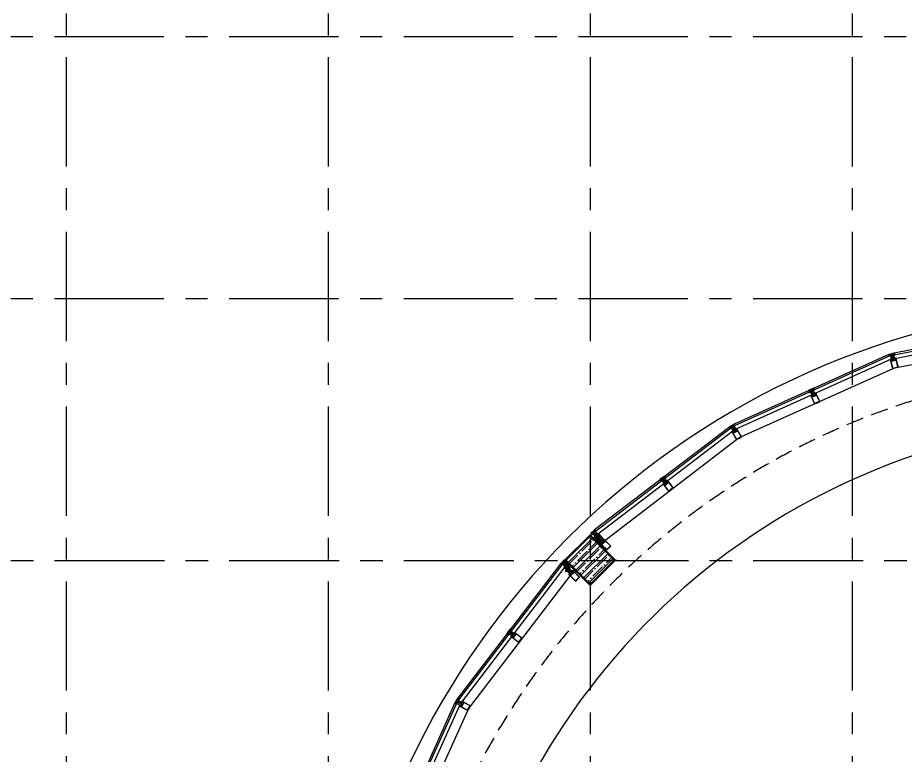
# Model space of a CAD drawing. Header units: millimetres. Extents: x -8428662 to 9409114, y 0 to 249028.
# Drawn here: x 51088 to 61238, y 122384 to 130816 of the extents above; entities that cross this region are included whole.
import ezdxf
from ezdxf import colors
from ezdxf.entities.mleader import LeaderData, LeaderLine
from ezdxf.math import Vec2, Vec3

# ---------------------------------------------------------------- set-up
doc = ezdxf.new("R2010")
doc.units = ezdxf.units.MM
doc.header["$MEASUREMENT"] = 0
doc.linetypes.add('CENTER', pattern=[2, 1.25, -0.25, 0.25, -0.25])
doc.linetypes.add('HIDDEN', pattern=[6, 4, -2])
doc.layers.get('0').update_dxf_attribs({"color": 250, "lineweight": 9})
for name, color, linetype, lineweight in [('АР_Колонны', 250, 'Continuous', 30), ('АР_Колонны Штрих', 250, 'Continuous', 5), ('АР_Навесной фасад', 147, 'Continuous', 5), ('АР_Оси', 195, 'Continuous', 9), ('АР_Отметки', 250, 'Continuous', 15), ('АР_Перегородки витражные', 152, 'Continuous', 13), ('АР_Подоконники', 163, 'Continuous', 9), ('АР_Сущ Несущая стена', 216, 'Continuous', 30), ('перекр 0.3', 181, 'Continuous', 30)]:
    doc.layers.add(name, color=color, linetype=linetype, lineweight=lineweight)
doc.styles.add('ISOCPEUR', font='isocpeur.ttf', dxfattribs={"width": 0.7})
pattern_1 = [(335.76716334, (-69115.3163, 318510.941), (0.651582564, 1.447617495), []), (65.76716334, (-69115.3163, 318510.941), (-1.447617495, 0.651582564), [])]

# ---------------------------------------------------------------- blocks, each defined once
blk = doc.blocks.new('A$Cb486bd23')
at = {"layer": 'АР_Колонны Штрих', "ltscale": 100}
h = blk.add_hatch(dxfattribs=at)
h.set_pattern_fill('ANSI35', color=256, scale=500)
h.set_pattern_definition([(45, (-955186.53, 45622.26), (-88.388348, 88.388348), []), (45, (-955098.14, 45622.26), (-88.388348, 88.388348), [156.25, -31.25, 0, -31.25])])
h.paths.add_polyline_path([(2181, 6028), (1899, 5745), (2181, 5462), (2464, 5745)])
blk = doc.blocks.new('A$C641599e0')
at = {"layer": 'АР_Колонны', "ltscale": 100}
blk.add_lwpolyline([(1899, 5745), (2181, 6028), (2464, 5745), (2181, 5462)], close=True, dxfattribs=at)
blk = doc.blocks.new('стойка витр.')
h = blk.add_hatch()
h.set_pattern_fill('ANSI37', scale=0.5, angle=-69.2328)
h.set_pattern_definition(pattern_1)
edge = h.paths.add_edge_path()
edge.add_line((-23, 14), (-23, 15))
edge.add_arc((-23, 15), 0.427, 20.7605, 72.3)
edge.add_arc((-23, 16), 0.427, 110.764, 252.288, ccw=False)
edge.add_line((-23, 16), (-22, 16))
edge.add_arc((-22, 16), 0.183, 20.749, 110.7854, ccw=False)
edge.add_line((-22, 16), (-22, 16))
edge.add_arc((-22, 16), 0.183, 200.7666, 335.778)
edge.add_line((-22, 16), (-21, 18))
edge.add_arc((-22, 18), 0.637, 344.3928, 381.7249)
edge.add_line((-21, 18), (-23, 22))
edge.add_arc((-23, 22), 0.637, 19.8094, 57.1415)
edge.add_line((-23, 22), (-24, 23))
edge.add_arc((-24, 23), 0.183, 65.7564, 200.7677)
edge.add_line((-25, 23), (-24, 23))
edge.add_arc((-25, 23), 0.183, -69.251, 20.7854, ccw=False)
edge.add_line((-25, 23), (-26, 22))
edge.add_arc((-26, 23), 0.427, 149.2464, 290.7703, ccw=False)
edge.add_arc((-27, 23), 0.427, 329.2344, 380.7738)
edge.add_line((-26, 23), (-27, 24))
edge.add_arc((-27, 24), 0.183, 20.749, 110.7854)
edge.add_line((-27, 24), (-33, 22))
edge.add_arc((-33, 21), 0.306, 107.612, 200.6883)
edge.add_line((-34, 21), (-33, 21))
edge.add_arc((-33, 21), 0.304, 200.7453, 225.8124)
edge.add_line((-33, 21), (-32, 19))
edge.add_arc((-32, 19), 0.305, -108.8628, 45.7814, ccw=False)
edge.add_arc((-29, 28), 9.95, 231.9543, 250.0412, ccw=False)
edge.add_arc((-35, 20), 0.4, 42.3093, 119.225)
edge.add_arc((-35, 20), 0.602, 134.395, 228.6478)
edge.add_arc((-29, 28), 11, 232.0873, 240.8889)
edge.add_arc((-37, 13), 6.09, 40.7589, 60.6144, ccw=False)
edge.add_arc((-33, 17), 0.305, -34.8959, 41.6027, ccw=False)
edge.add_line((-32, 16), (-33, 16))
edge.add_arc((-33, 16), 0.305, 145.1101, 256.4243)
edge.add_line((-33, 15), (-32, 15))
edge.add_arc((-32, 15), 0.305, -34.8899, 76.4243, ccw=False)
edge.add_line((-32, 15), (-32, 14))
edge.add_arc((-32, 14), 0.305, 145.1101, 256.4243)
edge.add_line((-32, 13), (-31, 13))
edge.add_arc((-31, 13), 0.305, -24.2247, 76.4204, ccw=False)
edge.add_line((-31, 13), (-32, 11))
edge.add_arc((-31, 11), 0.305, 155.7711, 290.7403)
edge.add_line((-31, 11), (-23, 14))
edge.add_arc((-23, 14), 0.183, 290.749, 380.749)
edge = h.paths.add_edge_path(flags=16)
edge.add_line((-23, 21), (-22, 19))
edge.add_arc((-23, 18), 0.541, -69.2328, 20.7672, ccw=False)
edge.add_line((-23, 18), (-23, 18))
edge.add_arc((-24, 18), 0.541, 200.7672, 290.7672, ccw=False)
edge.add_line((-24, 18), (-25, 20))
edge.add_arc((-25, 20), 0.541, 110.7672, 200.7672, ccw=False)
edge.add_line((-25, 21), (-24, 21))
edge.add_arc((-24, 21), 0.541, 20.7672, 110.7672, ccw=False)
edge = h.paths.add_edge_path(flags=16)
edge.add_line((-27, 20), (-26, 17))
edge.add_arc((-26, 17), 0.541, -69.2328, 20.7672, ccw=False)
edge.add_line((-26, 16), (-28, 15))
edge.add_arc((-28, 16), 0.541, 200.7672, 290.7672, ccw=False)
edge.add_line((-29, 15), (-30, 19))
edge.add_arc((-30, 19), 0.541, 110.7672, 200.7672, ccw=False)
edge.add_line((-30, 20), (-28, 21))
edge.add_arc((-27, 20), 0.541, 20.7672, 110.7672, ccw=False)
h = blk.add_hatch()
h.set_pattern_fill('ANSI37', scale=0.5, angle=-69.2328)
h.set_pattern_definition([(335.76716334, (-69115.9168, 318510.7132), (0.651582564, 1.447617495), []), (65.76716334, (-69115.9168, 318510.7132), (-1.447617495, 0.651582564), [])])
edge = h.paths.add_edge_path()
edge.add_arc((-61, -46), 0.549, 155.7657, 200.7672)
edge.add_line((-62, -46), (-61, -44))
edge.add_arc((-61, -44), 0.183, 20.7672, 155.7657)
edge.add_line((-61, -44), (-61, -45))
edge.add_arc((-61, -45), 0.183, 200.7672, 290.7672)
edge.add_line((-61, -45), (-59, -44))
edge.add_arc((-60, -44), 0.427, -69.2328, 72.2936)
edge.add_arc((-59, -43), 0.427, 200.7672, 252.2936)
edge.add_line((-60, -43), (-63, -35))
edge.add_arc((-63, -34), 0.305, 110.7672, 200.7672)
edge.add_line((-63, -34), (-61, -33))
edge.add_arc((-60, -34), 0.304, 76.4029, 110.7672)
edge.add_line((-60, -33), (-60, -34))
edge.add_arc((-108, -56), 53, 16.7114, 24.8229)
edge.add_line((-57, -41), (-58, -41))
edge.add_arc((-58, -41), 0.305, 145.1109, 256.4234)
edge.add_line((-58, -42), (-57, -42))
edge.add_arc((-57, -42), 0.305, -34.8891, 76.4234)
edge.add_line((-57, -42), (-57, -43))
edge.add_arc((-57, -43), 0.305, 145.1109, 256.4234)
edge.add_line((-57, -44), (-56, -44))
edge.add_arc((-56, -44), 0.305, -34.8891, 76.4234)
edge.add_line((-56, -44), (-56, -45))
edge.add_arc((-56, -45), 0.305, 145.1109, 256.4234)
edge.add_line((-56, -46), (-55, -46))
edge.add_arc((-56, -46), 0.305, -34.8891, 76.4234)
edge.add_line((-55, -46), (-56, -47))
edge.add_arc((-56, -47), 0.305, 145.1109, 256.4234)
edge.add_line((-56, -47), (-55, -48))
edge.add_arc((-55, -48), 0.305, -34.8891, 76.4234)
edge.add_line((-55, -48), (-55, -49))
edge.add_arc((-55, -49), 0.305, 145.1109, 256.4234)
edge.add_line((-55, -49), (-54, -50))
edge.add_arc((-54, -50), 0.305, -34.8891, 76.4234)
edge.add_line((-54, -50), (-54, -51))
edge.add_arc((-54, -51), 0.305, 145.1109, 256.4234)
edge.add_line((-54, -51), (-53, -51))
edge.add_arc((-53, -52), 0.305, -43.6751, 76.4279)
edge.add_line((-53, -52), (-54, -53))
edge.add_arc((-54, -53), 0.305, 136.3286, 262.7471)
edge.add_arc((-55, -61), 7.99, 59.586, 82.7471)
edge.add_arc((-51, -54), 0.305, 253.291, 419.586)
edge.add_arc((-53, -61), 6.03, 73.291, 110.7672)
edge.add_line((-55, -55), (-55, -55))
edge.add_arc((-55, -55), 0.427, 200.7672, 290.7672)
edge.add_line((-55, -55), (-57, -51))
edge.add_arc((-56, -51), 0.427, 149.2366, 200.7672)
edge.add_arc((-57, -51), 0.427, -30.7634, 40.0143)
edge.add_arc((-57, -51), 0.427, 40.0005, 110.7672)
edge.add_line((-57, -50), (-58, -51))
edge.add_arc((-58, -51), 0.183, 110.7672, 200.7672)
edge.add_line((-58, -51), (-58, -51))
edge.add_arc((-59, -51), 0.183, 245.7686, 380.7672)
edge.add_line((-59, -51), (-60, -51))
edge.add_arc((-60, -50), 0.549, 200.7672, 245.7686)
edge.add_line((-60, -50), (-62, -46))
edge = h.paths.add_edge_path(flags=16)
edge.add_arc((-59, -49), 0.541, 200.7672, 290.7672)
edge.add_line((-61, -47), (-60, -49))
edge.add_arc((-60, -47), 0.541, 110.7672, 200.7672)
edge.add_line((-59, -46), (-60, -46))
edge.add_arc((-59, -46), 0.541, 20.7672, 110.7672)
edge.add_line((-58, -48), (-59, -46))
edge.add_arc((-58, -49), 0.541, -69.2328, 20.7672)
edge.add_line((-59, -50), (-58, -49))
h = blk.add_hatch()
h.set_pattern_fill('ANSI37', scale=0.5, angle=-69.2328)
h.set_pattern_definition(pattern_1)
edge = h.paths.add_edge_path()
edge.add_line((-8, -26), (-7, -27))
edge.add_arc((-8, -27), 0.427, -30.7656, 20.7738, ccw=False)
edge.add_arc((-7, -27), 0.427, 149.2464, 290.7703)
edge.add_line((-7, -28), (-6, -27))
edge.add_arc((-6, -27), 0.183, 290.749, 380.7854)
edge.add_line((-6, -27), (-6, -27))
edge.add_arc((-6, -27), 0.183, 65.7564, 200.7677, ccw=False)
edge.add_line((-5, -27), (-4, -27))
edge.add_arc((-4, -28), 0.637, 19.8094, 57.1415, ccw=False)
edge.add_line((-4, -28), (-2, -31))
edge.add_arc((-3, -32), 0.637, -15.6072, 21.7249, ccw=False)
edge.add_line((-2, -32), (-3, -33))
edge.add_arc((-3, -33), 0.183, 200.7666, 335.778, ccw=False)
edge.add_line((-3, -33), (-3, -33))
edge.add_arc((-3, -33), 0.183, 20.749, 110.7854)
edge.add_line((-3, -33), (-4, -34))
edge.add_arc((-4, -34), 0.427, 110.764, 252.288)
edge.add_arc((-5, -35), 0.427, 20.7605, 72.3, ccw=False)
edge.add_line((-4, -35), (-4, -36))
edge.add_arc((-4, -36), 0.183, -69.251, 20.7854, ccw=False)
edge.add_line((-4, -36), (-11, -38))
edge.add_arc((-11, -38), 0.306, 200.846, 293.9223, ccw=False)
edge.add_line((-11, -38), (-11, -38))
edge.add_arc((-11, -37), 0.304, 175.722, 200.789, ccw=False)
edge.add_line((-11, -37), (-11, -35))
edge.add_arc((-12, -35), 0.305, 355.7529, 510.3972)
edge.add_arc((-3, -40), 9.95, 151.4932, 169.58)
edge.add_arc((-13, -38), 0.4, 282.3093, 359.225, ccw=False)
edge.add_arc((-13, -38), 0.602, 172.8865, 267.1393, ccw=False)
edge.add_arc((-3, -40), 11, 160.6454, 169.447, ccw=False)
edge.add_arc((-19, -34), 6.09, 340.92, 360.7754)
edge.add_arc((-13, -34), 0.305, 359.9316, 436.4302)
edge.add_line((-13, -34), (-14, -34))
edge.add_arc((-14, -33), 0.305, 145.1101, 256.4243, ccw=False)
edge.add_line((-14, -33), (-14, -32))
edge.add_arc((-14, -32), 0.305, 325.1101, 436.4243)
edge.add_line((-14, -32), (-15, -32))
edge.add_arc((-15, -31), 0.305, 145.1101, 256.4243, ccw=False)
edge.add_line((-15, -31), (-14, -30))
edge.add_arc((-15, -30), 0.305, 325.1139, 425.759)
edge.add_line((-15, -30), (-16, -29))
edge.add_arc((-16, -29), 0.305, 110.794, 245.7633, ccw=False)
edge.add_line((-16, -29), (-8, -26))
edge.add_arc((-8, -26), 0.183, 20.7854, 110.7854, ccw=False)
edge = h.paths.add_edge_path(flags=16)
edge.add_line((-3, -31), (-4, -29))
edge.add_arc((-5, -29), 0.541, 20.7672, 110.7672)
edge.add_line((-5, -28), (-6, -29))
edge.add_arc((-6, -29), 0.541, 110.7672, 200.7672)
edge.add_line((-6, -29), (-5, -32))
edge.add_arc((-5, -32), 0.541, 200.7672, 290.7672)
edge.add_line((-5, -32), (-4, -32))
edge.add_arc((-4, -31), 0.541, 290.7672, 380.7672)
edge = h.paths.add_edge_path(flags=16)
edge.add_line((-7, -33), (-8, -29))
edge.add_arc((-9, -30), 0.541, 20.7672, 110.7672)
edge.add_line((-9, -29), (-11, -30))
edge.add_arc((-11, -31), 0.541, 110.7672, 200.7672)
edge.add_line((-11, -31), (-10, -34))
edge.add_arc((-10, -34), 0.541, 200.7672, 290.7672)
edge.add_line((-9, -35), (-7, -34))
edge.add_arc((-7, -33), 0.541, 290.7672, 380.7672)
at = {"lineweight": 0, "ltscale": 100, "transparency": 33554687}
for points in [[(-69, -58), (-90, -2), (-90, -1), (-89, -1), (-89, -1), (-88, -3), (-87, -3), (-87, -3), (-86, -3), (-87, -1), (-87, 0), (-82, 2), (-81, 1), (-80, 1), (-77, 4), (-78, 5), (-90, 0), (-91, -2), (-70, -59), (-68, -60), (-55, -55), (-55, -54), (-59, -54), (-59, -54), (-60, -56), (-65, -58), (-66, -57), (-67, -55), (-67, -55), (-68, -55), (-68, -56), (-67, -58), (-67, -58), (-68, -59)], [(66, 59), (-27, 24), (-26, 22), (-25, 22), (-25, 22), (-25, 23), (-21, 25), (-19, 21), (-19, 21), (-19, 21), (-18, 17), (-22, 16), (-23, 17), (-23, 16), (-23, 16), (-23, 14), (-17, 16), (-16, 17), (-15, 20), (-15, 20), (-17, 24), (-17, 25), (-17, 25), (-14, 27), (-12, 26), (-4, 5), (-5, 4), (-33, -7), (-33, -7), (-32, -8), (-31, -9), (-30, -9), (-30, -9), (-29, -9), (-29, -8), (-28, -9), (-27, -8), (-27, -8), (-26, -8), (-25, -7), (-25, -7), (-25, -7), (-24, -7), (-24, -6), (-23, -7), (-22, -6), (-22, -6), (-21, -6), (-20, -6), (-20, -5), (-20, -5), (-19, -5), (-18, -4), (-18, -5), (-17, -4), (-15, -5), (-15, -6), (-16, -8), (-16, -9), (-16, -8), (-17, -9), (-18, -9), (-18, -9), (-19, -9), (-19, -10), (-20, -10), (-21, -10), (-21, -11), (-21, -10), (-23, -11), (-23, -11), (-23, -11), (-24, -11), (-24, -12), (-25, -12), (-26, -12), (-26, -13), (-26, -12), (-28, -13), (-28, -13), (-28, -13), (-29, -13), (-29, -14), (-30, -15), (-29, -16), (-29, -16), (-1, -6), (0, -6), (8, -28), (8, -29), (4, -31), (3, -30), (3, -29), (2, -25), (2, -25), (-1, -23), (-2, -23), (-8, -25), (-7, -27), (-6, -28), (-6, -27), (-6, -26), (-2, -25), (0, -28), (0, -28), (0, -29), (1, -32), (-4, -34), (-4, -33), (-4, -33), (-5, -34), (-4, -36), (89, -1), (89, 1), (67, 59)], [(64, 56), (85, 0), (11, -28), (-11, 28)]]:
    blk.add_lwpolyline(points, close=True, dxfattribs=at)
for points in [[(-74, -6), (-74, -6), (-75, -6), (-74, -7), (-77, -8, -0.414362), (-77, -8), (-79, -2, -0.414326), (-79, 0), (-77, 0), (-77, -1), (-76, 0), (-76, 0), (-77, 3, 0.551224), (-78, 4), (-80, 1, -0.267349), (-81, 1), (-82, 1, 0.249629), (-83, 1), (-86, -2, 0.827043), (-86, -3), (-82, -2, -0.414326), (-81, -2), (-78, -9, 0.414326), (-77, -10), (-76, -9, -0.082799), (-72, -16), (-68, -26), (-68, -26), (-68, -26), (-65, -35, -0.082799), (-63, -43), (-64, -44, 0.414326), (-65, -45), (-62, -52, -0.414326), (-62, -53), (-66, -55, 0.827043), (-66, -56), (-61, -56, 0.249629), (-61, -55), (-60, -54, -0.267349), (-59, -54), (-56, -54, 0.551224), (-56, -54), (-57, -51), (-57, -50), (-58, -50), (-58, -51), (-59, -52, -0.414326), (-60, -51), (-63, -45, -0.414362), (-63, -45), (-60, -44), (-60, -45), (-60, -45), (-59, -44)], [(-32, -8), (-33, -7, 0.523933), (-33, -7), (-64, -19, 0.414326), (-65, -20), (-64, -21, 0.410627), (-63, -21), (-63, -21, 0.492552), (-63, -21), (-63, -20, -0.441111), (-63, -20), (-61, -19, -0.208057), (-60, -19, -0.000016), (-57, -21, -0.439819), (-56, -22, -0.000016), (-58, -25, -0.208057), (-58, -26), (-60, -27, -0.441111), (-60, -26), (-61, -26, 0.492552), (-61, -26), (-61, -26, 0.410627), (-62, -27), (-61, -28, 0.414326), (-61, -28), (-30, -17, 0.523933), (-29, -16), (-30, -15)]]:
    blk.add_lwpolyline(points, format="xyb", close=True, dxfattribs=at)
at = {"color": 7, "lineweight": 0, "ltscale": 100, "transparency": 33554687}
for points in [[(-74, 3, 0.57795), (-74, 4), (-75, 4, -0.615334), (-75, 4, 0.101403), (-74, 7, 0.887085), (-74, 7, -0.164997), (-77, 5), (-77, 5, 0.414304), (-78, 4), (-76, 1, 0.228696), (-76, 1, -0.319049), (-76, 0, -0.319002), (-76, 0), (-77, -1, -0.4144), (-77, -1), (-78, 0, 0.668339), (-78, 0), (-79, -2, 0.198883), (-79, -2), (-77, -6, 0.198883), (-77, -7), (-75, -7, 0.668339), (-75, -7), (-75, -7, -0.4144), (-75, -7), (-74, -6, -0.710202), (-73, -7, 0.228696), (-73, -7), (-70, -16, 0.414362), (-70, -16), (-67, -15, 0.151171), (-67, -15), (-67, -15, 0.035408), (-70, -8), (-71, -7, -0.527868), (-71, -7), (-70, -6, 0.527868), (-71, -6), (-72, -5, -0.527868), (-72, -5), (-71, -4, 0.527868), (-71, -4), (-72, -4, -0.527868), (-72, -3), (-72, -2, 0.527868), (-72, -2), (-73, -2, -0.527868), (-73, -1), (-73, 0, 0.527868), (-73, 0), (-74, 0, -0.527868), (-74, 1), (-73, 1, 0.527868), (-74, 2), (-74, 2, -0.527868), (-75, 3)], [(-23, 14), (-23, 15, 0.228752), (-23, 15, -0.710164), (-23, 16), (-22, 16, -0.4144), (-22, 16), (-22, 16, 0.66825), (-22, 16), (-21, 18, 0.164348), (-21, 18), (-23, 22, 0.164348), (-23, 22), (-24, 23, 0.66825), (-25, 23), (-24, 23, -0.4144), (-25, 23), (-26, 22, -0.710164), (-26, 23, 0.228752), (-26, 23), (-27, 24, 0.4144), (-27, 24), (-33, 22, 0.430028), (-34, 21), (-33, 21, 0.109814), (-33, 21), (-32, 19, -0.800036), (-32, 18, -0.079083), (-35, 20, 0.348803), (-35, 20, 0.436125), (-35, 19, 0.038423), (-34, 18, -0.086853), (-32, 17, -0.346763), (-32, 16), (-33, 16, 0.527877), (-33, 15), (-32, 15, -0.527877), (-32, 15), (-32, 14, 0.527877), (-32, 13), (-31, 13, -0.469739), (-31, 13), (-32, 11, 0.667984), (-31, 11), (-23, 14, 0.414214)], [(-53, -51, -0.57795), (-53, -52), (-54, -53, 0.615334), (-54, -53, -0.101403), (-51, -54, -0.887085), (-51, -55, 0.164997), (-55, -55), (-55, -55, -0.414304), (-55, -55), (-57, -51, -0.228696), (-57, -51, 0.319049), (-57, -50, 0.319002), (-57, -50), (-58, -51, 0.4144), (-58, -51), (-58, -51, -0.668339), (-59, -51), (-60, -51, -0.198883), (-60, -50), (-62, -46, -0.198883), (-62, -46), (-61, -44, -0.668339), (-61, -44), (-61, -45, 0.4144), (-61, -45), (-59, -44, 0.710202), (-59, -43, -0.228696), (-60, -43), (-63, -35, -0.414362), (-63, -34), (-61, -33, -0.151171), (-60, -33), (-60, -34, -0.035408), (-57, -41), (-58, -41, 0.527868), (-58, -42), (-57, -42, -0.527868), (-57, -42), (-57, -43, 0.527868), (-57, -44), (-56, -44, -0.527868), (-56, -44), (-56, -45, 0.527868), (-56, -46), (-55, -46, -0.527868), (-55, -46), (-56, -47, 0.527868), (-56, -47), (-55, -48, -0.527868), (-55, -48), (-55, -49, 0.527868), (-55, -49), (-54, -50, -0.527868), (-54, -50), (-54, -51, 0.527868), (-54, -51)], [(-8, -26), (-7, -27, -0.228752), (-7, -27, 0.710164), (-7, -28), (-6, -27, 0.4144), (-6, -27), (-6, -27, -0.66825), (-5, -27), (-4, -27, -0.164348), (-4, -28), (-2, -31, -0.164348), (-2, -32), (-3, -33, -0.66825), (-3, -33), (-3, -33, 0.4144), (-3, -33), (-4, -34, 0.710164), (-4, -34, -0.228752), (-4, -35), (-4, -36, -0.4144), (-4, -36), (-11, -38, -0.430028), (-11, -38), (-11, -38, -0.109814), (-11, -37), (-11, -35, 0.800036), (-12, -35, 0.079083), (-13, -38, -0.348803), (-13, -38, -0.436125), (-14, -38, -0.038423), (-13, -36, 0.086853), (-13, -34, 0.346763), (-13, -34), (-14, -34, -0.527877), (-14, -33), (-14, -32, 0.527877), (-14, -32), (-15, -32, -0.527877), (-15, -31), (-14, -30, 0.469739), (-15, -30), (-16, -29, -0.667984), (-16, -29), (-8, -26, -0.414214)]]:
    blk.add_lwpolyline(points, format="xyb", close=True, dxfattribs=at)
for points in [[(-72, 0), (-73, 0)], [(-27, 24), (-27, 24)], [(-23, 14), (-23, 14)]]:
    blk.add_lwpolyline(points, dxfattribs=at)
blk.add_lwpolyline([(-73, 0), (-55, -48), (-54, -48), (-72, 0)], close=True)
at = {"lineweight": 0, "ltscale": 100, "transparency": 33554687}
for points in [[(-70, -6), (-69, -6), (-31, 9), (-31, 9), (-31, 11)], [(-56, -42), (-56, -41), (-17, -27), (-17, -27), (-16, -29)]]:
    blk.add_lwpolyline(points, dxfattribs=at)
at = {"color": 7}
for points in [[(-27, 20), (-26, 17, -0.414214), (-26, 16), (-28, 15, -0.414214), (-29, 15), (-30, 19, -0.414214), (-30, 20), (-28, 21, -0.414214)], [(-23, 21), (-22, 19, -0.414214), (-23, 18), (-23, 18, -0.414214), (-24, 18), (-25, 20, -0.414214), (-25, 21), (-24, 21, -0.414214)], [(-75, -2), (-74, -4, -0.414214), (-75, -5), (-76, -5, -0.414214), (-77, -5), (-78, -3, -0.414214), (-77, -2), (-76, -2, -0.414214)], [(-58, -48), (-59, -46, 0.414214), (-59, -46), (-60, -46, 0.414214), (-61, -47), (-60, -49, 0.414214), (-59, -50), (-58, -49, 0.414214)], [(-7, -33), (-8, -29, 0.414214), (-9, -29), (-11, -30, 0.414214), (-11, -31), (-10, -34, 0.414214), (-9, -35), (-7, -34, 0.414214)], [(-3, -31), (-4, -29, 0.414214), (-5, -28), (-6, -29, 0.414214), (-6, -29), (-5, -32, 0.414214), (-5, -32), (-4, -32, 0.414214)]]:
    blk.add_lwpolyline(points, format="xyb", close=True, dxfattribs=at)
at = {"color": 7, "lineweight": 0, "ltscale": 100, "transparency": 33554687}
blk.add_arc((-33, 21), 0.305, 110.7562, 200.7779, dxfattribs=at)
blk = doc.blocks.new('A$Ca602dfc3')
at = {"layer": 'АР_Навесной фасад', "ltscale": 100}
for p, q in [((1718, -116), (552, -1668)), ((1735, -125), (566, -1683)), ((1769, -150), (599, -1708)), ((1842, -232), (701, -1749)), ((-260, -3502), (523, -1722)), ((-243, -3512), (542, -1727)), ((-204, -3527), (580, -1743)), ((-96, -3545), (671, -1804)), ((-635, -5471), (-276, -3562)), ((-256, -3561), (-616, -5477)), ((-215, -3568), (-575, -5482)), ((-112, -3605), (-465, -5476))]:
    blk.add_line(p, q, dxfattribs=at)
at = {"layer": 'АР_Перегородки витражные', "xscale": -1}
for p, rotation in [((1802, -152), 158.0578973746889), ((1201, -945), 163.6115593509506), ((613, -1737), 172.094651146425), ((211, -2642), 176.7667326082509)]:
    blk.add_blockref('стойка витр.', p, dxfattribs=dict(at, rotation=rotation))
at = {"layer": 'АР_Перегородки витражные'}
for p, rotation in [((-185, -3554), 324.6577666672254), ((-371, -4528), 327.9724738192307), ((-550, -5505), 337.496536021997)]:
    blk.add_blockref('стойка витр.', p, dxfattribs=dict(at, rotation=rotation))
blk = doc.blocks.new('_DotSmall')
at = {"color": 0, "linetype": 'ByBlock', "const_width": 0.5}
blk.add_lwpolyline([(-0.0625, 0, 1), (0.0625, 0, 1)], format="xyb", close=True, dxfattribs=at)

msp = doc.modelspace()

# ---------------------------------------------------------------- hatches: boundary and pattern name
at = {"layer": 'АР_Колонны Штрих', "ltscale": 100}
h = msp.add_hatch(dxfattribs=at)
h.set_pattern_fill('ANSI35', color=256, scale=500)
h.set_pattern_definition([(45, (-899727.43, 164482.94), (-88.388348, 88.388348), []), (45, (-899639.05, 164482.94), (-88.388348, 88.388348), [156.25, -31.25, 0, -31.25])])
h.paths.add_polyline_path([(57640.445, 124888.237), (57357.603, 124605.394), (57640.445, 124322.551), (57923.288, 124605.394)])

# ---------------------------------------------------------------- linework, layer by layer
at = {"layer": 'АР_Колонны', "ltscale": 100}
msp.add_lwpolyline([(57357.603, 124605.394), (57640.445, 124888.237), (57923.288, 124605.394), (57640.445, 124322.551)], close=True, dxfattribs=at)
at = {"layer": 'АР_Оси', "linetype": 'CENTER', "ltscale": 1000}
for p, q in [((51642.397, 134363.151), (51642.397, 78630.803)), ((54642.397, 134363.151), (54642.397, 78630.803)), ((57642.397, 134363.151), (57642.397, 78630.803)), ((60642.397, 134363.151), (60642.397, 78630.803)), ((45508.703, 130600.682), (128687.105, 130600.682)), ((45508.703, 127600.682), (128687.105, 127600.682)), ((45508.703, 124600.682), (128687.105, 124600.682)), ((45518.922, 124601.009), (128697.324, 124601.009))]:
    msp.add_line(p, q, dxfattribs=at)
at = {"layer": 'АР_Перегородки витражные', "ltscale": 100}
msp.add_line((57942.112, 124605.85), (57925.168, 124601.472), dxfattribs=at)
at = {"layer": 'АР_Подоконники', "ltscale": 100}
msp.add_arc((63870.518, 118371.514), 7848.361, 95.2832823, 171.3592351, dxfattribs=at)
at = {"layer": 'АР_Сущ Несущая стена', "lineweight": 18, "ltscale": 100}
msp.add_arc((63859.464, 118395.106), 9148.86, 94.8723408, 175.1978222, dxfattribs=at)
at = {"layer": 'перекр 0.3', "color": 7, "linetype": 'HIDDEN', "lineweight": 5, "ltscale": 50}
msp.add_arc((63870.518, 118371.514), 8448.361, 95.2832823, 174.6401375, dxfattribs=at)

# ---------------------------------------------------------------- block references
at = {"ltscale": 100, "xscale": -1, "rotation": 90.47171515599885}
msp.add_blockref('A$Ca602dfc3', (57563.089, 126671.91), dxfattribs=at)
at = {"ltscale": 150}
for name in ['A$Cb486bd23', 'A$C641599e0']:
    msp.add_blockref(name, (55459.097, 118860.682), dxfattribs=at)
at = {"ltscale": 100, "rotation": 359.5025506726814}
msp.add_blockref('A$Ca602dfc3', (55584.451, 124694.161), dxfattribs=at)
at = {"layer": 'АР_Перегородки витражные', "rotation": 293.9612412463862}
msp.add_blockref('стойка витр.', (57796.441, 124803.708), dxfattribs=at)
at = {"layer": 'АР_Перегородки витражные', "xscale": -1, "rotation": 156.0387587536136}
msp.add_blockref('стойка витр.', (57439.372, 124446.638), dxfattribs=at)

# ---------------------------------------------------------------- leaders
at = {"layer": 'АР_Отметки'}
ml = msp.add_multileader_mtext('Standard', dxfattribs=at)
ml.set_content('Л.4', color=256, style='ISOCPEUR')
ml.set_leader_properties(color=256, linetype='Continuous', lineweight=-1)
ml.set_arrow_properties(name='DOTSMALL')
ml.build(insert=Vec2(0, 0))
ml.multileader.update_dxf_attribs({"has_text_frame": 1, "text_left_attachment_type": 4, "text_right_attachment_type": 4, "dogleg_length": 100, "arrow_head_size": 180})
ctx = ml.context
ctx.base_point, ctx.char_height, ctx.arrow_head_size, ctx.landing_gap_size, ctx.plane_origin = Vec3(480662.693, 131880.96), 250, 180, 50, Vec3(508783.14, 119723.301)
ctx.left_attachment, ctx.right_attachment = 4, 4
notes = []
notes.append((ctx, [(0, (0, 0, 0), (0, 0), (1, 0), 1, [])]))
ctx.mtext.insert, ctx.mtext.width, ctx.mtext.line_spacing_style, ctx.mtext.flow_direction = Vec3(480712.693, 132214.294), 852.69703, 2, 5
ml = msp.add_multileader_mtext('Standard', dxfattribs=at)
ml.set_content('Л.4', color=256, style='ISOCPEUR')
ml.set_leader_properties(color=256, linetype='Continuous', lineweight=-1)
ml.set_arrow_properties(name='DOTSMALL')
ml.build(insert=Vec2(0, 0))
ml.multileader.update_dxf_attribs({"has_text_frame": 1, "text_left_attachment_type": 4, "text_right_attachment_type": 4, "dogleg_length": 100, "arrow_head_size": 180})
ctx = ml.context
ctx.base_point, ctx.char_height, ctx.arrow_head_size, ctx.landing_gap_size, ctx.plane_origin = Vec3(82175.498, 130136.125), 250, 180, 50, Vec3(110295.946, 117978.465)
ctx.left_attachment, ctx.right_attachment = 4, 4
notes.append((ctx, [(0, (0, 0, 0), (0, 0), (1, 0), 1, [])]))
ctx.mtext.insert, ctx.mtext.width, ctx.mtext.line_spacing_style, ctx.mtext.flow_direction = Vec3(82225.498, 130469.458), 852.69703, 2, 5
ml = msp.add_multileader_mtext('Standard', dxfattribs=at)
ml.set_content('Л.4', color=256, style='ISOCPEUR')
ml.set_leader_properties(color=256, linetype='Continuous', lineweight=-1)
ml.set_arrow_properties(name='DOTSMALL')
ml.build(insert=Vec2(0, 0))
ml.multileader.update_dxf_attribs({"has_text_frame": 1, "text_left_attachment_type": 4, "text_right_attachment_type": 4, "dogleg_length": 100, "arrow_head_size": 180})
ctx = ml.context
ctx.base_point, ctx.char_height, ctx.arrow_head_size, ctx.landing_gap_size, ctx.plane_origin = Vec3(219850.377, 129601.585), 250, 180, 50, Vec3(247234.102, 117978.465)
ctx.left_attachment, ctx.right_attachment = 4, 4
notes.append((ctx, [(0, (0, 0, 0), (0, 0), (1, 0), 1, [])]))
ctx.mtext.insert, ctx.mtext.width, ctx.mtext.line_spacing_style, ctx.mtext.flow_direction = Vec3(219900.377, 129934.918), 852.69703, 2, 5
ml = msp.add_multileader_mtext('Standard', dxfattribs=at)
ml.set_content('+11,550', color=256, style='ISOCPEUR')
ml.set_leader_properties(color=256, linetype='Continuous', lineweight=-1)
ml.set_arrow_properties(name='DOTSMALL')
ml.build(insert=Vec2(0, 0))
ml.multileader.update_dxf_attribs({"has_text_frame": 1, "text_left_attachment_type": 4, "text_right_attachment_type": 4, "dogleg_length": 100, "arrow_head_size": 180})
ctx = ml.context
ctx.base_point, ctx.char_height, ctx.arrow_head_size, ctx.landing_gap_size, ctx.plane_origin = Vec3(219245.889, 128951.199), 250, 180, 50, Vec3(217084.677, 128359.953)
ctx.left_attachment, ctx.right_attachment = 4, 4
notes.append((ctx, [(0, (0, 0, 0), (0, 0), (1, 0), 1, [])]))
ctx.mtext.insert, ctx.mtext.width, ctx.mtext.line_spacing_style, ctx.mtext.flow_direction = Vec3(219295.889, 129284.532), 852.69703, 2, 5
ml = msp.add_multileader_mtext('Standard', dxfattribs=at)
ml.set_content('+11,550', color=256, style='ISOCPEUR')
ml.set_leader_properties(color=256, linetype='Continuous', lineweight=-1)
ml.set_arrow_properties(name='DOTSMALL')
ml.build(insert=Vec2(0, 0))
ml.multileader.update_dxf_attribs({"has_text_frame": 1, "text_left_attachment_type": 4, "text_right_attachment_type": 4, "dogleg_length": 100, "arrow_head_size": 180})
ctx = ml.context
ctx.base_point, ctx.char_height, ctx.arrow_head_size, ctx.landing_gap_size, ctx.plane_origin = Vec3(219245.889, 128951.199), 250, 180, 50, Vec3(217084.677, 128359.953)
ctx.left_attachment, ctx.right_attachment = 4, 4
notes.append((ctx, [(0, (0, 0, 0), (0, 0), (1, 0), 1, [])]))
ctx.mtext.insert, ctx.mtext.width, ctx.mtext.line_spacing_style, ctx.mtext.flow_direction = Vec3(219295.889, 129284.532), 852.69703, 2, 5
ml = msp.add_multileader_mtext('Standard', dxfattribs=at)
ml.set_content('+13,200', color=256, style='ISOCPEUR')
ml.set_leader_properties(color=256, linetype='Continuous', lineweight=-1)
ml.set_arrow_properties(name='DOTSMALL')
ml.build(insert=Vec2(0, 0))
ml.multileader.update_dxf_attribs({"has_text_frame": 1, "text_left_attachment_type": 4, "text_right_attachment_type": 4, "dogleg_length": 100, "arrow_head_size": 180})
ctx = ml.context
ctx.base_point, ctx.char_height, ctx.arrow_head_size, ctx.landing_gap_size, ctx.plane_origin = Vec3(224401.739, 128884.748), 250, 180, 50, Vec3(222084.677, 129104.953)
ctx.left_attachment, ctx.right_attachment = 4, 4
notes.append((ctx, [(0, (0, 0, 0), (0, 0), (1, 0), 1, [])]))
ctx.mtext.insert, ctx.mtext.width, ctx.mtext.line_spacing_style, ctx.mtext.flow_direction = Vec3(224451.739, 129218.082), 852.69703, 2, 5
ml = msp.add_multileader_mtext('Standard', dxfattribs=at)
ml.set_content('+8,400', color=256, style='ISOCPEUR')
ml.set_leader_properties(color=256, linetype='Continuous', lineweight=-1)
ml.set_arrow_properties(name='DOTSMALL')
ml.build(insert=Vec2(0, 0))
ml.multileader.update_dxf_attribs({"has_text_frame": 1, "text_left_attachment_type": 4, "text_right_attachment_type": 4, "dogleg_length": 100, "arrow_head_size": 180})
ctx = ml.context
ctx.base_point, ctx.char_height, ctx.arrow_head_size, ctx.landing_gap_size, ctx.plane_origin = Vec3(82494.676, 128780.119), 250, 180, 50, Vec3(83037.958, 129583.075)
ctx.left_attachment, ctx.right_attachment = 4, 4
notes.append((ctx, [(0, (0, 0, 0), (0, 0), (1, 0), 1, [])]))
ctx.mtext.insert, ctx.mtext.width, ctx.mtext.line_spacing_style, ctx.mtext.flow_direction = Vec3(82544.676, 129113.452), 852.69703, 2, 5
ml = msp.add_multileader_mtext('Standard', dxfattribs=at)
ml.set_content('+7,050', color=256, style='ISOCPEUR')
ml.set_leader_properties(color=256, linetype='Continuous', lineweight=-1)
ml.set_arrow_properties(name='DOTSMALL')
ml.build(insert=Vec2(0, 0))
ml.multileader.update_dxf_attribs({"has_text_frame": 1, "text_left_attachment_type": 4, "text_right_attachment_type": 4, "dogleg_length": 100, "arrow_head_size": 180})
ctx = ml.context
ctx.base_point, ctx.char_height, ctx.arrow_head_size, ctx.landing_gap_size, ctx.plane_origin = Vec3(87831.496, 128735), 250, 180, 50, Vec3(87750.102, 127467.436)
ctx.left_attachment, ctx.right_attachment = 4, 4
notes.append((ctx, [(0, (0, 0, 0), (0, 0), (1, 0), 1, [])]))
ctx.mtext.insert, ctx.mtext.width, ctx.mtext.line_spacing_style, ctx.mtext.flow_direction = Vec3(87881.496, 129068.333), 852.69703, 2, 5
ml = msp.add_multileader_mtext('Standard', dxfattribs=at)
ml.set_content('+13,340', color=256, style='ISOCPEUR')
ml.set_leader_properties(color=256, linetype='Continuous', lineweight=-1)
ml.set_arrow_properties(name='DOTSMALL')
ml.build(insert=Vec2(0, 0))
ml.multileader.update_dxf_attribs({"has_text_frame": 1, "text_left_attachment_type": 4, "text_right_attachment_type": 4, "dogleg_length": 100, "arrow_head_size": 180})
ctx = ml.context
ctx.base_point, ctx.char_height, ctx.arrow_head_size, ctx.landing_gap_size, ctx.plane_origin = Vec3(224285.949, 127292.943), 250, 180, 50, Vec3(222767.074, 127587.828)
ctx.left_attachment, ctx.right_attachment = 4, 4
notes.append((ctx, [(0, (0, 0, 0), (0, 0), (1, 0), 1, [])]))
ctx.mtext.insert, ctx.mtext.width, ctx.mtext.line_spacing_style, ctx.mtext.flow_direction = Vec3(224335.949, 127626.276), 852.69703, 2, 5
ml = msp.add_multileader_mtext('Standard', dxfattribs=at)
ml.set_content('+6,300', color=256, style='ISOCPEUR')
ml.set_leader_properties(color=256, linetype='Continuous', lineweight=-1)
ml.set_arrow_properties(name='DOTSMALL')
ml.build(insert=Vec2(0, 0))
ml.multileader.update_dxf_attribs({"has_text_frame": 1, "text_left_attachment_type": 4, "text_right_attachment_type": 4, "dogleg_length": 100, "arrow_head_size": 180})
ctx = ml.context
ctx.base_point, ctx.char_height, ctx.arrow_head_size, ctx.landing_gap_size, ctx.plane_origin = Vec3(114000.613, 126617.803), 250, 180, 50, Vec3(122344.435, 124376.89)
ctx.left_attachment, ctx.right_attachment = 4, 4
notes.append((ctx, [(0, (0, 0, 0), (0, 0), (1, 0), 1, [])]))
ctx.mtext.insert, ctx.mtext.width, ctx.mtext.line_spacing_style, ctx.mtext.flow_direction = Vec3(114050.613, 126951.136), 852.69703, 2, 5
ml = msp.add_multileader_mtext('Standard', dxfattribs=at)
ml.set_content('Л.5', color=256, style='ISOCPEUR')
ml.set_leader_properties(color=256, linetype='Continuous', lineweight=-1)
ml.set_arrow_properties(name='DOTSMALL')
ml.build(insert=Vec2(0, 0))
ml.multileader.update_dxf_attribs({"has_text_frame": 1, "text_left_attachment_type": 4, "text_right_attachment_type": 4, "dogleg_length": 100, "arrow_head_size": 180})
ctx = ml.context
ctx.base_point, ctx.char_height, ctx.arrow_head_size, ctx.landing_gap_size, ctx.plane_origin = Vec3(112098.303, 126005.377), 250, 180, 50, Vec3(137881.169, 112284.776)
ctx.left_attachment, ctx.right_attachment = 4, 4
notes.append((ctx, [(0, (0, 0, 0), (0, 0), (1, 0), 1, [])]))
ctx.mtext.insert, ctx.mtext.width, ctx.mtext.line_spacing_style, ctx.mtext.flow_direction = Vec3(112148.303, 126338.711), 852.69703, 2, 5
for ctx, leaders in notes:
    for number, flags, end, landing, length, lines in leaders:
        leader = LeaderData()
        leader.index, (leader.has_last_leader_line, leader.has_dogleg_vector, leader.attachment_direction) = number, flags
        leader.last_leader_point, leader.dogleg_vector, leader.dogleg_length = Vec3(end), Vec3(landing), length
        for number, points, colour, breaks in lines:
            line = LeaderLine()
            line.index, line.vertices, line.color, line.breaks = number, Vec3.list(points), colors.encode_raw_color(colour), breaks
            leader.lines.append(line)
        ctx.leaders.append(leader)

doc.saveas('drawing.dxf')
